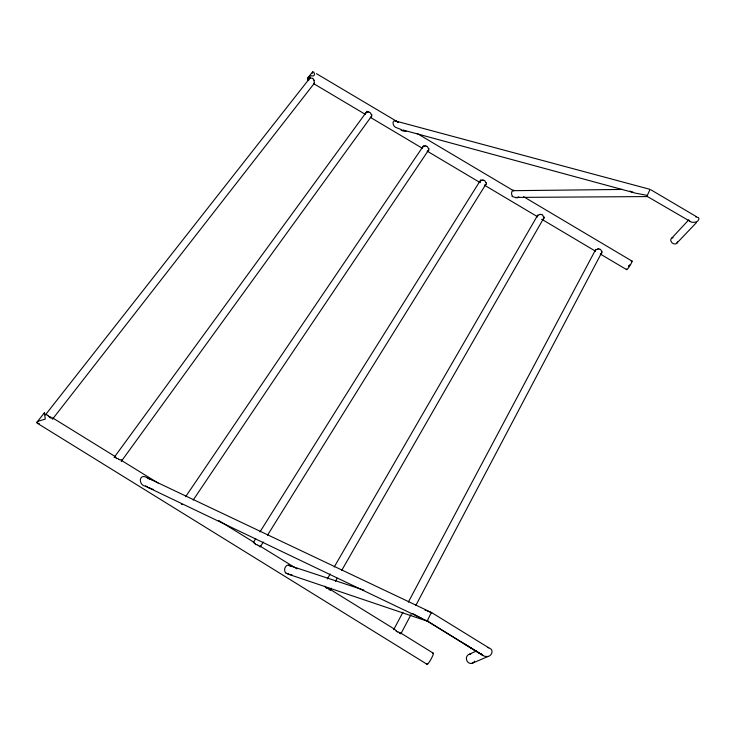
<?xml version="1.0" encoding="UTF-8"?>
<svg xmlns="http://www.w3.org/2000/svg" width="736" height="736" viewBox="0 0 736 736"><rect width="100%" height="100%" fill="white"/><g stroke="black" fill="none" stroke-linecap="round" stroke-linejoin="round"><path stroke-width="1.1" d="M393.852 629.657L394.376 629.078L396.373 630.991M114.825 456.495L115.037 457.406M312.294 73.269C313.251 68.476 317.041 77.427 311.466 75.762C309.341 76.13 305.458 78.936 308.55 80.601M431.508 612.656L428.122 611.358M629.676 265.043L628.921 266.294M400.853 633.88L411.019 614.569M415.84 605.424L601.57 252.88M393.778 629.501L402.932 612.269M408.314 602.14L595.755 249.43M44.675 413.991L44.381 412.951L45.292 419.088L38.64 421.066L37.002 422.17L37.002 423.044L426.954 664.222M649.833 189.98L647.303 195.399L635.324 193.126A37.37 24.279 -12.8 0 1 633.282 192.51L632.877 192.372M629.51 265.346L628.949 266.257M330.317 590.244L331.458 588.248M335.46 581.274L337.171 578.284M341.752 570.308L544.162 217.442M629.39 265.264L628.884 266.082M327.308 578.938L330.188 573.97M334.208 567.005L537.814 215.004M260.24 546.912L263.267 542.036M267.518 535.21L485.935 184.184M253.258 542.598L255.696 538.706M259.964 531.898L480.801 179.796M431.167 612.867L427.248 620.862L424.727 619.85L146.676 486.827M193.191 500.057L428.591 150.107M185.619 496.726L423.522 145.756M307.703 78.09L312.634 71.806M121.468 461.122L371.56 116.205M114.098 457.507L366.988 111.302M52.633 418.996L314.465 83.113M36.947 422.243L44.381 412.795M45.31 415.003L310.27 77.584M671.692 238.17L688.841 219.806M676.531 243.469L696.615 222.419M518.806 196.898L517.951 197.248M469.384 654.249L476.33 651.056M472.043 663.311L487.747 656.632M310.399 78.255L311.475 78.108A2.843 2.64 74.2 0 1 312.763 78.402M367.218 112.028L368.322 111.89M424.35 145.976L425.482 145.857M481.795 180.118L482.945 179.998M539.543 214.434L540.721 214.332M597.614 248.943L598.81 248.86M512.514 190.688L622.527 189.437M516.782 197.404L647.505 196.576M39.33 423.632L37.288 423.228M515.596 197.368L514.225 197.147A7.305 7.213 -39.9 0 1 512.679 196.595L512.035 196.227M289.855 574.466L288.199 574.135M397.422 121.854C391.589 117.622 391.626 127.015 397.238 127.954A25.585 24.895 -79.1 0 0 398.259 128.414L401.405 129.573M400.209 632.988L399.142 632.702M329.47 589.269L328.348 588.956M395.085 120.87L649.676 189.253M402.868 129.978L633.411 192.556M259.201 545.845L258.023 545.496M120.051 459.853L118.781 459.439M51.161 417.284L49.846 416.834M288.595 565.266L363.878 590.106M425.04 610.282L425.73 610.512M150.494 488.345L147.09 487.011M287.923 574.062L427.588 621.276M427.266 611.046L427.782 611.23M145.443 486.22C138.285 485.134 138.653 473.165 146.703 477.471L431.149 612.343M421.94 618.562L414.994 614.836M647.413 196.53L691.61 222.208A7.618 4.674 -21.1 0 0 694.112 222.254C698.731 222.585 700.902 216.826 696.587 217.175A7.636 4.71 -21.2 0 0 695.87 217.083M146.703 477.471L150.043 479.476M690.074 221.729L689.006 220.45M286.322 573.408L285.55 572.939M397.808 122.066L398.627 122.535M255.291 543.803L253.616 542.128L253.488 542.8M650.688 189.676L696.201 216.531M600.613 254.233L626.538 269.578M316.425 73.655L398.305 122.286M417.045 133.418L513.719 190.836M523.59 196.696L632.095 261.142M313.794 83.729L365.185 114.282M370.346 117.355L422.059 148.092M427.22 151.156L480.194 182.657M484.398 185.15L537.666 216.816M541.871 219.319L595.461 251.169M427.441 621.23L483 655.491A9.31 7.746 -48 0 0 485.732 656.448C491.841 657.671 494.233 649.621 489.642 648.296A9.366 7.802 -49 0 0 487.407 647.441M431.774 612.683L488.704 647.763M427.782 621.248L481.988 654.709L481.344 653.945M52.495 417.809L114.936 456.394L116.076 457.774M121.284 460.322L158.038 483.028M218.767 520.554L253.81 542.211M260.24 546.186L296.921 568.854M330.418 589.554L394.542 629.179M401.056 633.208L433.348 653.237M463.616 643.356L483.046 655.518M414.681 614.643L414.074 614.256M290.591 566.306L289.855 565.837A4.112 2.87 -72.3 0 0 285.43 567.014A4.112 2.87 -72.3 0 0 285.66 572.626M325.597 587.254L324.64 586.233M47.159 415.178L46.396 414.193M313.692 79.424L314.198 80.509M46.377 414.764L46.147 413.945M371.045 114.292L370.548 113.206A2.742 2.613 72 0 0 369.757 112.304M428.196 148.258L427.717 147.182A2.732 2.659 67 0 0 426.935 146.28M485.65 182.408L485.19 181.341A2.723 2.686 39.6 0 0 484.417 180.44M543.426 216.743L542.984 215.676A2.751 2.686 3.1 0 0 542.202 214.783M601.514 251.27L601.082 250.212A2.788 2.668 -3.4 0 0 600.309 249.311M677.433 241.868A3.616 2.824 38.1 0 1 674.213 243.901A3.616 2.824 38.1 0 1 670.818 240.589A3.616 2.824 38.1 0 1 673.127 237.673M647.192 196.19A3.938 0.764 -72 0 1 647.229 195.546M406.07 131.413A13.993 12.889 4.1 0 1 401.065 130.281M632.951 192.271A10.111 6.679 -13.3 0 1 630.09 191.029M512.238 195.813A3.248 1.932 88.4 0 1 511.778 191.995A3.248 1.932 88.4 0 1 513.811 190.274M518.052 197.57A6.449 5.879 5.9 0 1 515.55 197.699M474.554 661.149A4.72 4.269 71.6 0 1 469.384 663.136A4.72 4.269 71.6 0 1 466.44 657.791A4.72 4.269 71.6 0 1 470.69 654.111M431.6 612.481A5.042 1.205 -66.5 0 1 431.682 612.858M428.352 621.009A5.042 1.205 -66.5 0 1 427.984 621.34M427.322 621.478A5.042 1.205 -66.5 0 1 427.138 621.101M146.804 486.505A30.995 28.732 48.5 0 1 145.59 485.898M153.336 489.422A17.765 16.864 -45.8 0 1 150.475 488.382M151.018 479.375A31.915 21.454 21.4 0 1 151.588 479.78M413.163 613.658A45.531 39.799 -36.3 0 1 412.868 613.456M288.245 573.887A8.933 8.124 34.5 0 1 286.424 573.178M291.888 574.641A8.17 7.838 -67 0 1 289.837 574.549M291.051 565.726A8.942 6.606 29.5 0 1 292.201 566.628M181.323 504.169A4.112 0.948 33.2 0 1 182.464 504.583M631.166 261.703A5.106 0.653 -57.7 0 1 631.635 262.568A5.106 0.653 -57.7 0 1 628.112 268.244A5.106 0.653 -57.7 0 1 626.658 268.962M432.842 653.228A6.431 0.984 -61.2 0 1 430.726 659.741A6.431 0.984 -61.2 0 1 427.027 663.458M595.369 251.381A3.312 1.408 -10.8 0 1 597.724 249.136M598.81 248.98A2.788 2.512 4.9 0 1 599.932 249.256M602.094 251.344A3.257 2.392 51 0 1 600.254 253.902M537.363 216.761A3.275 1.527 -10 0 1 539.654 214.618M540.721 214.452A2.751 2.539 12.1 0 1 541.834 214.719M544.014 216.807A3.238 2.318 55.4 0 1 542.165 219.503M479.789 182.528A3.248 1.647 -8.8 0 1 481.905 180.283M482.945 180.108A2.723 2.548 23.9 0 1 484.049 180.384M486.257 182.454A3.229 2.236 59 0 1 484.61 185.279M422.473 148.378A3.22 1.757 -7.2 0 1 424.46 146.133M425.482 145.949A2.714 2.539 38.2 0 1 426.576 146.225M428.803 148.276A3.238 2.153 61.9 0 1 427.276 151.248M365.396 113.887A3.211 1.858 -5.1 0 1 367.328 112.166M368.331 111.973A2.732 2.521 48.9 0 1 369.408 112.249M371.652 114.282A3.257 2.061 64.1 0 1 370.392 117.401M313.959 80.537A3.284 1.159 73.9 0 1 313.637 83.812M312.818 78.642A2.769 2.401 65.5 0 1 313.573 79.497M308.798 80.15A3.229 2.429 18.2 0 1 310.058 77.841M401.184 632.923A3.993 0.515 -5 0 1 399.436 633.42M398.884 632.178A3.404 1.104 30.7 0 1 397.937 631.746M397.449 632.086A3.413 1.619 36.1 0 1 396.207 631.028M330.611 589.15A3.993 0.681 -4.3 0 1 329.213 589.895M328.127 588.441A3.358 1.095 29.1 0 1 327.18 588.009M326.6 588.303A3.367 1.628 33.5 0 1 325.422 587.273M260.268 545.689A4.002 0.846 -3.4 0 1 259.385 546.664M257.848 544.999A3.34 1.076 27.5 0 1 256.892 544.566M256.248 544.815A3.33 1.619 30.7 0 1 255.116 543.821M120.879 459.65A4.066 1.141 -0.8 0 1 121.09 461.03M118.689 458.97A3.358 1.012 24.5 0 1 117.723 458.546M116.914 458.703A3.358 1.582 25.5 0 1 115.892 457.764M48.65 415.96A3.468 1.113 30 0 1 47.702 415.224M49.855 416.999A3.404 1.546 23.2 0 1 48.346 416.337M49.873 417.68A4.076 0.469 14.3 0 1 52.964 418.986"/></g></svg>
